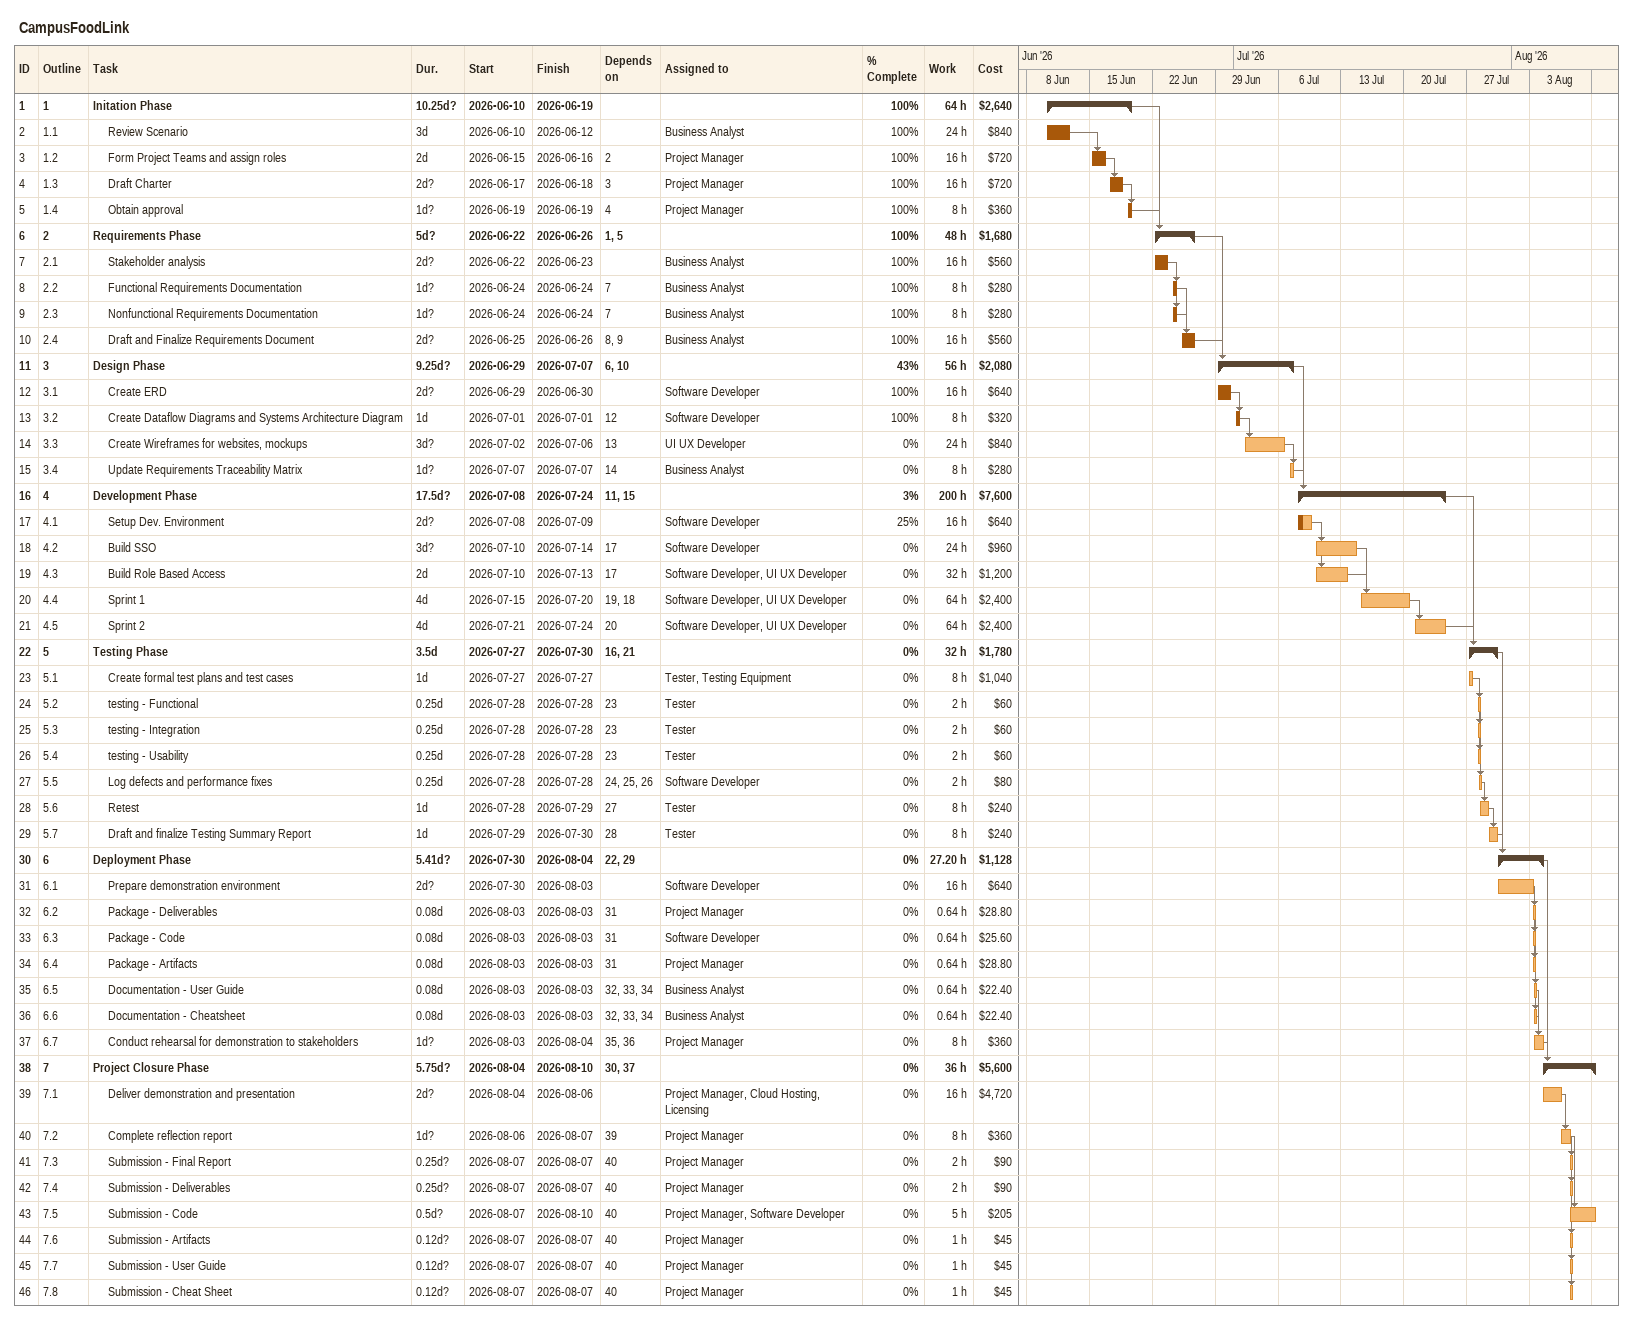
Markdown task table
CampusFoodLink

| ID | WBS | Task | Duration | Start | Finish | Predecessors | Resources | % complete | Work (h) | Cost ($) |
|---|---|---|---|---|---|---|---|---|---|---|
| 1 | 1 | **Initation Phase** | 10.25d? | 2026-06-10 | 2026-06-19 |  |  | 100 | 64 | 2640 |
| 2 | 1.1 | Review Scenario | 3d | 2026-06-10 | 2026-06-12 |  | Business Analyst | 100 | 24 | 840 |
| 3 | 1.2 | Form Project Teams and assign roles | 2d | 2026-06-15 | 2026-06-16 | 2 | Project Manager | 100 | 16 | 720 |
| 4 | 1.3 | Draft Charter | 2d? | 2026-06-17 | 2026-06-18 | 3 | Project Manager | 100 | 16 | 720 |
| 5 | 1.4 | Obtain approval | 1d? | 2026-06-19 | 2026-06-19 | 4 | Project Manager | 100 | 8 | 360 |
| 6 | 2 | **Requirements Phase** | 5d? | 2026-06-22 | 2026-06-26 | 1, 5 |  | 100 | 48 | 1680 |
| 7 | 2.1 | Stakeholder analysis | 2d? | 2026-06-22 | 2026-06-23 |  | Business Analyst | 100 | 16 | 560 |
| 8 | 2.2 | Functional Requirements Documentation | 1d? | 2026-06-24 | 2026-06-24 | 7 | Business Analyst | 100 | 8 | 280 |
| 9 | 2.3 | Nonfunctional Requirements Documentation | 1d? | 2026-06-24 | 2026-06-24 | 7 | Business Analyst | 100 | 8 | 280 |
| 10 | 2.4 | Draft and Finalize Requirements Document | 2d? | 2026-06-25 | 2026-06-26 | 8, 9 | Business Analyst | 100 | 16 | 560 |
| 11 | 3 | **Design Phase** | 9.25d? | 2026-06-29 | 2026-07-07 | 6, 10 |  | 43 | 56 | 2080 |
| 12 | 3.1 | Create ERD | 2d? | 2026-06-29 | 2026-06-30 |  | Software Developer | 100 | 16 | 640 |
| 13 | 3.2 | Create Dataflow Diagrams and Systems Architecture Diagram | 1d | 2026-07-01 | 2026-07-01 | 12 | Software Developer | 100 | 8 | 320 |
| 14 | 3.3 | Create Wireframes for websites, mockups | 3d? | 2026-07-02 | 2026-07-06 | 13 | UI UX Developer | 0 | 24 | 840 |
| 15 | 3.4 | Update Requirements Traceability Matrix | 1d? | 2026-07-07 | 2026-07-07 | 14 | Business Analyst | 0 | 8 | 280 |
| 16 | 4 | **Development Phase** | 17.5d? | 2026-07-08 | 2026-07-24 | 11, 15 |  | 3 | 200 | 7600 |
| 17 | 4.1 | Setup Dev. Environment | 2d? | 2026-07-08 | 2026-07-09 |  | Software Developer | 25 | 16 | 640 |
| 18 | 4.2 | Build SSO | 3d? | 2026-07-10 | 2026-07-14 | 17 | Software Developer | 0 | 24 | 960 |
| 19 | 4.3 | Build Role Based Access | 2d | 2026-07-10 | 2026-07-13 | 17 | Software Developer, UI UX Developer | 0 | 32 | 1200 |
| 20 | 4.4 | Sprint 1 | 4d | 2026-07-15 | 2026-07-20 | 19, 18 | Software Developer, UI UX Developer | 0 | 64 | 2400 |
| 21 | 4.5 | Sprint 2 | 4d | 2026-07-21 | 2026-07-24 | 20 | Software Developer, UI UX Developer | 0 | 64 | 2400 |
| 22 | 5 | **Testing Phase** | 3.5d | 2026-07-27 | 2026-07-30 | 16, 21 |  | 0 | 32 | 1780 |
| 23 | 5.1 | Create formal test plans and test cases | 1d | 2026-07-27 | 2026-07-27 |  | Tester, Testing Equipment | 0 | 8 | 1040 |
| 24 | 5.2 | testing - Functional | 0.25d | 2026-07-28 | 2026-07-28 | 23 | Tester | 0 | 2 | 60 |
| 25 | 5.3 | testing - Integration | 0.25d | 2026-07-28 | 2026-07-28 | 23 | Tester | 0 | 2 | 60 |
| 26 | 5.4 | testing - Usability | 0.25d | 2026-07-28 | 2026-07-28 | 23 | Tester | 0 | 2 | 60 |
| 27 | 5.5 | Log defects and performance fixes | 0.25d | 2026-07-28 | 2026-07-28 | 24, 25, 26 | Software Developer | 0 | 2 | 80 |
| 28 | 5.6 | Retest | 1d | 2026-07-28 | 2026-07-29 | 27 | Tester | 0 | 8 | 240 |
| 29 | 5.7 | Draft and finalize Testing Summary Report | 1d | 2026-07-29 | 2026-07-30 | 28 | Tester | 0 | 8 | 240 |
| 30 | 6 | **Deployment Phase** | 5.41d? | 2026-07-30 | 2026-08-04 | 22, 29 |  | 0 | 27.20 | 1128 |
| 31 | 6.1 | Prepare demonstration environment | 2d? | 2026-07-30 | 2026-08-03 |  | Software Developer | 0 | 16 | 640 |
| 32 | 6.2 | Package - Deliverables | 0.08d | 2026-08-03 | 2026-08-03 | 31 | Project Manager | 0 | 0.64 | 28.80 |
| 33 | 6.3 | Package - Code | 0.08d | 2026-08-03 | 2026-08-03 | 31 | Software Developer | 0 | 0.64 | 25.60 |
| 34 | 6.4 | Package - Artifacts | 0.08d | 2026-08-03 | 2026-08-03 | 31 | Project Manager | 0 | 0.64 | 28.80 |
| 35 | 6.5 | Documentation - User Guide | 0.08d | 2026-08-03 | 2026-08-03 | 32, 33, 34 | Business Analyst | 0 | 0.64 | 22.40 |
| 36 | 6.6 | Documentation - Cheatsheet | 0.08d | 2026-08-03 | 2026-08-03 | 32, 33, 34 | Business Analyst | 0 | 0.64 | 22.40 |
| 37 | 6.7 | Conduct rehearsal for demonstration to stakeholders | 1d? | 2026-08-03 | 2026-08-04 | 35, 36 | Project Manager | 0 | 8 | 360 |
| 38 | 7 | **Project Closure Phase** | 5.75d? | 2026-08-04 | 2026-08-10 | 30, 37 |  | 0 | 36 | 5600 |
| 39 | 7.1 | Deliver demonstration and presentation | 2d? | 2026-08-04 | 2026-08-06 |  | Project Manager, Cloud Hosting, Licensing | 0 | 16 | 4720 |
| 40 | 7.2 | Complete reflection report | 1d? | 2026-08-06 | 2026-08-07 | 39 | Project Manager | 0 | 8 | 360 |
| 41 | 7.3 | Submission - Final Report | 0.25d? | 2026-08-07 | 2026-08-07 | 40 | Project Manager | 0 | 2 | 90 |
| 42 | 7.4 | Submission - Deliverables | 0.25d? | 2026-08-07 | 2026-08-07 | 40 | Project Manager | 0 | 2 | 90 |
| 43 | 7.5 | Submission - Code | 0.5d? | 2026-08-07 | 2026-08-10 | 40 | Project Manager, Software Developer | 0 | 5 | 205 |
| 44 | 7.6 | Submission - Artifacts | 0.12d? | 2026-08-07 | 2026-08-07 | 40 | Project Manager | 0 | 1 | 45 |
| 45 | 7.7 | Submission - User Guide | 0.12d? | 2026-08-07 | 2026-08-07 | 40 | Project Manager | 0 | 1 | 45 |
| 46 | 7.8 | Submission - Cheat Sheet | 0.12d? | 2026-08-07 | 2026-08-07 | 40 | Project Manager | 0 | 1 | 45 |
